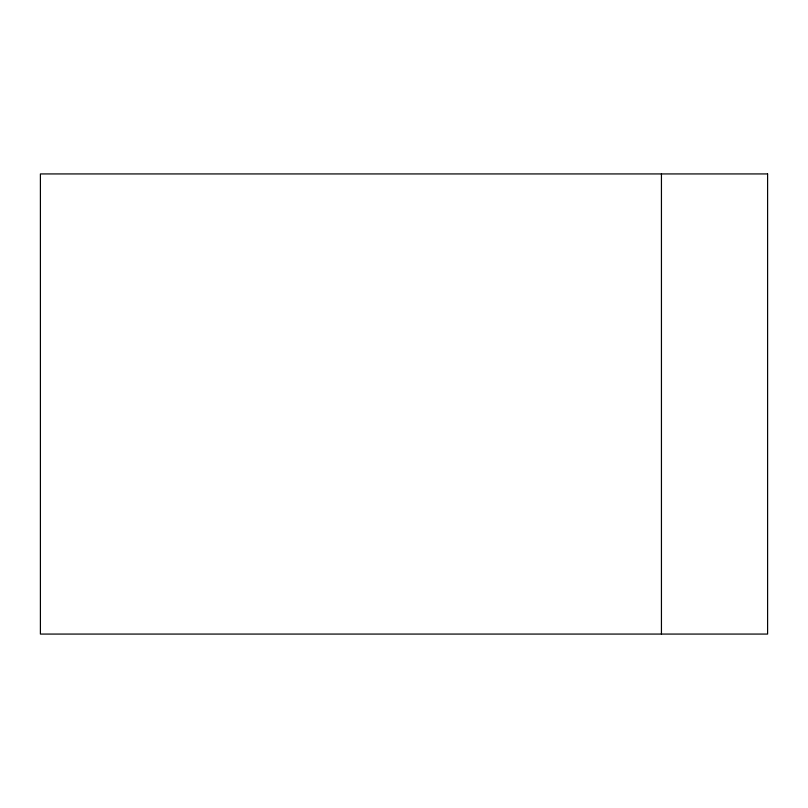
<?xml version="1.0" encoding="UTF-8"?>
<svg xmlns="http://www.w3.org/2000/svg" width="808" height="808" viewBox="0 0 808 808"><rect width="100%" height="100%" fill="white"/><g stroke="black" fill="none" stroke-linecap="round" stroke-linejoin="round"><path stroke-width="1.21" d="M661.439 173.932L661.439 634.068M767.6 173.932L40.4 173.932L40.4 634.068L767.6 634.068L767.6 173.932"/></g></svg>
